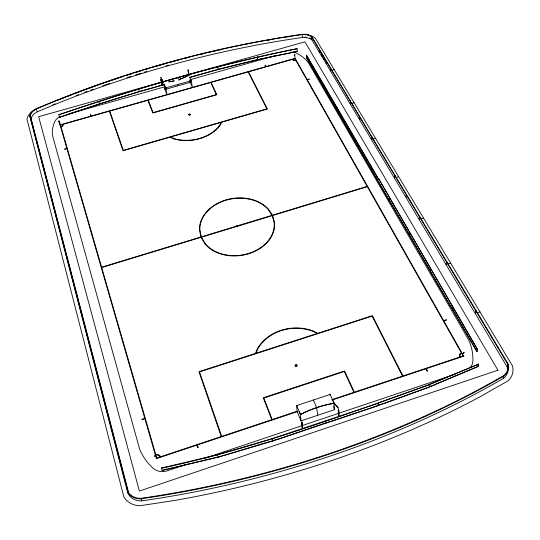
<?xml version="1.0" encoding="UTF-8"?>
<svg xmlns="http://www.w3.org/2000/svg" width="540" height="540" viewBox="0 0 540 540"><rect width="100%" height="100%" fill="white"/><g stroke="black" fill="none" stroke-linecap="round" stroke-linejoin="round"><path stroke-width="0.81" d="M353.464 137.133L353.464 135.803L353.464 138.463M317.743 415.267L316.656 407.653L313.308 399.796M371.567 139.806L371.628 136.856L371.993 136.748M378.871 178.916L378.662 179.564L378.871 178.916L477.394 349.124L476.955 351.594L306.558 57.854L306.43 55.195L378.439 178.794M476.739 351.662L477.178 349.198L378.682 178.97M378.236 405.54L378.23 402.995L429.408 384.494L478.406 364.21L477.954 366.653L429.253 387.072L378.236 405.54L272.68 441.038L218.066 457.205L162.115 470.428L161.352 468.052L217.492 454.788L272.302 438.588L378.331 403.198L378.236 405.54L331.108 421.389M394.511 178.247L394.652 175.311L395.03 175.196M419.296 219.773L419.533 216.871L419.924 216.749M383.36 403.684L429.253 387.072L429.408 384.494L478.406 364.21M446.155 264.776L446.499 261.913L446.904 261.785M463.779 356.225L307.22 79.731L309.406 79.103L307.078 79.475L295.117 58.361L266.159 66.548L265.424 65.165L265.039 65.273L265.775 66.663L91.152 116.073L90.666 114.581L90.261 114.696L90.747 116.188L60.075 124.868L66.838 148.298L64.584 149.249L66.919 148.581L144.774 418.325L141.838 419.283L141.973 419.742L144.909 418.784L156.404 458.622L196.898 445.122L197.762 447.808L198.302 447.633L197.431 444.947L297.493 411.595M475.349 313.7L475.821 310.898L476.246 310.763M477.954 366.653L478.278 364.027M163.505 82.289L160.738 77.389L163.451 82.222M188.885 74.986L184.255 77.531L188.912 75.06L188.055 69.728M503.192 378.54L503.746 376.103A16.416 13.311 15.8 0 0 506.885 372.823L507.438 371.858A16.416 13.311 15.8 0 0 508.518 365.452L508.309 364.291L311.492 36.355A11.651 7.486 -4.2 0 0 306.855 34.547L305.951 34.398A11.651 7.486 -4.2 0 0 302.211 34.31C210.809 47.432 121.176 72.562 36.227 108.749A12.17 7.965 -16 0 0 33.116 110.794L32.461 111.389A12.17 7.965 -16 0 0 29.943 115.331L29.774 116.046L127.676 492.453L129.303 495.592A16.889 15.005 -31.7 0 0 135.351 499.905L136.593 500.303A16.889 15.005 -31.7 0 0 141.858 500.87A656.019 399.127 -11.4 0 0 503.192 378.547A16.396 13.311 15.9 0 0 506.324 375.26L506.871 374.301A16.355 13.284 15.9 0 0 508.039 369.016M507.114 372.377A15.856 12.879 15.9 0 0 507.215 367.085L507.836 364.372L311.816 36.943A11.266 7.243 -4.2 0 0 306.727 34.763L305.856 34.621A11.266 7.243 -4.2 0 0 302.245 34.533C210.607 47.716 120.697 72.88 35.586 109.33L34.371 109.991A15.842 10.395 -16.1 0 0 31.428 112.057L30.578 112.826A15.842 10.395 -16.1 0 0 27.297 117.963L27 119.212L123.863 496.962L125.192 498.791A21.998 19.548 -31.8 0 0 133.103 504.455L134.71 504.981A21.998 19.548 -31.8 0 0 139.826 505.744L175.216 500.371A659.968 401.929 -11.4 0 0 480.35 396.61L507.904 380.923A21.357 17.341 15.9 0 0 510.786 377.575L511.495 376.319A21.357 17.341 15.9 0 0 512.879 367.956L512.507 365.931L315.32 38.212L314.213 37.409A15.134 9.754 -4.2 0 0 308.165 35.053L307.699 34.979M338.404 408.2L334.226 403.218L330.062 394.483L296.588 405.608L299.275 411.77M190.175 82.357L165.726 89.255M329.785 394.497L330.372 394.092L330.007 394.862M334.044 404.028A24.867 4.084 70.9 0 0 334.361 409.212L334.341 409.165M334.388 409.252L334.395 409.691L301.01 420.869L297.169 411.507L296.642 405.587M300.564 417.42L300.821 420.829L300.942 420.35A24.989 3.233 71.4 0 1 300.395 415.267M189.695 77.234L191.268 80.744L192.388 87.392L190.046 81.763A17.698 2.147 74.3 0 0 189.925 80.669M294.982 58.563L294.773 54.331L294.111 55.256L294.746 54.918M164.855 89.154L164.464 86.562M299.167 411.838L300.443 414.477C310.973 408.895 322.447 405.223 334.179 403.184L334.199 403.292C322.481 405.311 311.04 409.016 300.497 414.545L299.281 411.797M164.842 89.12L167.029 94.574L165.713 87.872M191.261 80.71L165.719 87.912L164.322 84.375M162.088 85.354L160.981 79.319L162.351 85.361M302.184 427.538C303.183 429.509 300.733 413.708 302.542 427.626M302.117 422.401L301.752 422.314M58.982 120.919C61.364 132.26 59.812 117.254 58.232 121.892L59.09 121.487M188.305 71.692L188.939 75.431M297.398 411.561L297.061 411.676L297.392 411.46M429.833 386.593L434.147 385.02M434.795 384.507L477.826 366.464M52.927 104.76L55.188 103.829M128.675 492.919L31.131 118.807A11.759 7.722 -16.1 0 1 33.709 114.332L34.337 113.758A11.759 7.722 -16.1 0 1 37.341 111.773C121.972 75.641 211.295 50.558 302.393 37.483A11.232 7.243 -4.2 0 1 305.991 37.571L306.862 37.706A11.232 7.243 -4.2 0 1 311.938 39.893L507.215 367.085M57.719 100.183L65.549 97.153M67.898 96.242L72.596 94.419M74.169 93.811L79.65 91.685M76.133 95.594L78.476 94.682M81.216 91.111L101.601 83.72M84.726 92.353L87.068 91.503M90.977 90.086L93.326 89.228M161.352 468.052L161.393 468.275C253.132 448.706 341.327 416.07 429.523 384.689M378.135 405.338L382.523 403.751M102.391 83.45L122.02 76.808M102.708 85.82L109.755 83.437M164.686 84.395L139.273 91.55L99.502 103.849L59.596 117.275L99.556 103.964L139.32 91.658L164.734 84.503M277.175 439.297L223.533 455.585M324.972 423.218L278.019 439.25M330.271 421.436L325.856 423.158L325.667 420.653M58.786 114.71C136.877 88.29 216.175 64.773 297.081 48.654L297.128 48.762C216.223 64.881 136.924 88.405 58.833 114.824L59.643 117.383M187.488 464.049L166.712 471.022A14.998 13.311 -26.1 0 1 153.002 468.16A64.841 57.301 -18.3 0 1 139.631 449.098L52.474 135.479A49.802 33.642 -13.9 0 1 54.655 121.831A11.144 7.412 -15.3 0 1 59.015 117.207M205.065 458.15L455.159 374.233M331.553 399.776L353.896 392.33L344.277 371.507L263.858 398.034L272.207 419.553L296.993 411.237L296.865 411.662L297.344 411.77M332.552 399.904L463.82 356.13M443.617 320.551L446.31 319.666L446.546 320.072L443.846 320.956M477.212 312.842L480.013 311.924M450.306 306.025L430.103 271.148L430.562 268.515M453.168 307.429L452.824 309.953M447.937 263.945L450.63 263.088M126.981 77.652L130.903 76.424M135.614 74.939L141.102 73.21M144.241 72.225L146.597 71.483M126.738 75.29L132.246 73.562M135.398 72.569L140.906 70.841M409.414 232.119L409.232 234.725M421.268 218.896L423.603 218.174M389.596 198.005L389.293 200.691L306.727 57.807L306.599 55.148M396.407 177.404L398.662 176.715M370.98 165.962L370.926 168.608M372.661 139.205L375.57 138.341M217.539 455.011L218.045 457.205L222.689 455.598M166.259 65.772L168.615 65.084M350.615 101.054L350.271 104.119M336.947 107.379L336.994 110.045M352.026 103.329L354.132 102.715M145.625 69.356L147.994 68.674M151.146 67.757L153.515 67.068M155.088 66.609L166.921 63.173M321.354 80.534L321.442 83.201M330.716 67.838L330.44 70.895M332.134 70.133L334.172 69.545M68.823 113.859L165.078 86.738M190.114 79.684L276.433 55.357M189.392 77.443L218.18 69.336L257.567 59.582L297.277 51.422L257.614 59.69L218.234 69.444L189.439 77.551M170.08 62.316L172.456 61.681M174.035 61.256L178.781 59.994M184.316 58.516L189.068 57.247M199.375 54.716L204.134 53.555M208.103 52.583L210.485 52.002M296.959 405.851L296.278 405.425L296.831 405.452M166.874 469.071L162.115 470.428M217.188 457.178L167.711 469.105M214.454 51.091L217.64 50.389M219.233 50.031L220.826 49.68M244.748 44.624L246.348 44.307M267.975 40.264L269.582 39.98M271.181 39.697L272.788 39.413M284.101 37.523L285.728 37.273M287.354 37.024L288.988 36.767M338.371 408.2L334.152 403.265L332.91 400.586M127.676 492.453L128.439 493.493A16.916 15.005 -31.5 0 0 134.521 497.813L135.756 498.218A16.956 15.039 -31.5 0 0 141.041 498.778A657.842 399.155 -11.4 0 0 503.746 376.11M319.133 51.037L319.997 52.481M321.287 54.648L322.582 56.808M323.447 58.253L324.31 59.697M325.6 61.864L326.464 63.302M359.147 118.01L359.998 119.441M405.594 195.757L406.451 197.188M306.43 55.195L378.662 179.564M389.907 201.359L397.082 213.746M397.926 215.204L429.941 270.459M450.893 306.625L476.955 351.594M426.283 368.665L427.579 371.108L427.079 371.277L425.776 368.827M217.816 66.71L218.234 69.444M98.806 101.27L99.556 103.964M211.093 82.391L216.803 94.75L152.806 112.988L147.879 100.278L109.769 111.064L123.296 150.37L266.902 108.864L248.144 71.901L148.237 100.177L153.077 112.644L216.344 94.615L210.742 82.492M138.686 88.958L139.32 91.658M257.31 56.943L257.614 59.69L257.357 57.051M178.524 77.882L178.997 80.494M141.041 498.778L141.858 500.87M272.383 438.797L272.673 441.045M37.341 111.773L36.376 108.945A11.799 7.722 -16 0 0 33.365 110.93L32.738 111.503A11.799 7.722 -16 0 0 30.139 115.985L31.131 118.807M29.774 116.046L30.449 117.963M178.544 84.301L178.484 84.308M30.139 115.985L128.142 492.21A16.402 14.553 -31.5 0 0 134.744 497.36L135.945 497.752A16.402 14.553 -31.5 0 0 141.048 498.292A657.403 398.858 -11.4 0 0 503.408 375.766A15.916 12.906 15.8 0 0 506.446 372.587L506.972 371.655A15.916 12.906 15.8 0 0 507.836 364.372M30.672 118.604L60.251 232.234M60.467 233.05L112.151 431.582M112.988 434.815L122.236 470.333M122.654 471.947L126.022 484.866M126.441 486.479L128.54 494.552M160.785 79.394L161.973 85.354M161.278 79.4L162.466 85.361M177.579 85.82L177.451 85.32M188.197 71.672L188.831 75.418M188.015 69.748L188.879 75.074M334.307 409.226L333.97 406.249M190.04 82.013L189.878 80.683M301.597 422.28L302.029 427.505M302.265 422.435L302.697 427.66M297.081 48.654L297.277 51.422M302.245 34.533L302.393 37.483M311.816 36.943L311.938 39.893M338.924 410.096L339.046 415.402M338.236 410.056L338.364 415.355M305.161 36.977A11.617 7.486 -4.2 0 1 306.072 37.071M309.488 37.935A11.617 7.486 -4.2 0 1 310.25 38.259M310.959 38.623A11.617 7.486 -4.2 0 1 311.621 39.035M304.601 34.682A15.134 9.754 -4.2 0 1 305.809 34.742M291.897 52.002A10.712 7.007 -4.8 0 1 297.007 53.399A48.431 32.292 -5.9 0 1 308.421 62.748L468.761 340.079A63.821 53.231 8.9 0 1 472.905 361.152A14.648 12.015 13.2 0 1 469.982 367.828M163.836 83.767A17.759 1.694 74 0 1 164.801 88.891M296.75 365.465C295.61 367.355 295.265 363.805 296.75 365.465M464.049 352.256L463.307 353.545L464.083 352.276M189.972 114.48L189.02 114.575L189.972 114.48M191.072 80.757L191.464 80.413L191.072 80.757M166.793 94.52L167.265 94.622L166.853 94.46M257.324 348.8L255.474 353.417L198.943 371.689L221.231 436.543L160.468 456.793A4.057 3.591 -26.9 0 0 155.797 454.694L101.702 267.536L201.042 237.296L204.957 243.891A37.76 28.829 -8.1 0 0 248.528 253.82A37.76 28.829 -8.1 0 0 274.556 222.629L272.626 215.514L367.349 186.685L461.464 352.978A3.956 3.233 13.3 0 0 459.729 357.055L402.995 375.968L372.357 315.65L317.682 333.322L312.896 330.872A42.599 36.558 -3.3 0 0 257.324 348.8M257.742 348.962L256.034 353.241L317.135 333.497L312.707 331.229A42.127 36.153 -3.3 0 0 257.742 348.962M301.037 420.417L301.037 420.417M192.645 87.386L192.132 87.406L192.645 87.386M221.272 122.33L219.78 125.24A33.561 23.011 -9.6 0 1 173.806 138.55L170.397 137.032L221.272 122.33M221.724 122.195L220.118 125.341A33.946 23.274 -9.6 0 1 173.617 138.8L169.938 137.167L123.012 150.734L109.411 111.166L63.315 124.214A3.017 2.012 -15.6 0 1 61.047 126.873L101.615 267.219L200.927 236.993L199.456 229.763A37.76 28.829 -8.1 0 1 225.666 200.003A37.76 28.829 -8.1 0 1 268.232 208.913L272.484 215.217L367.187 186.401L295.853 60.359A2.896 1.897 -4.5 0 1 292.268 59.413L248.488 71.806L267.381 109.006L221.724 122.195M166.016 88.061L165.422 87.757L166.016 88.061M155.317 454.997L154.44 456.374L155.473 455.456L155.351 455.018M237.303 226.24L236.601 226.166L237.303 226.24M338.621 415.226L338.789 415.523L338.621 415.226M338.634 415.78L338.796 416.077L338.634 415.78M338.499 409.928L338.668 410.225L338.499 409.928M302.36 427.964L302.454 428.288L302.36 427.964M184.234 77.463L179.314 79.488L184.241 77.497M497.948 370.204L139.388 491.063L38.664 116.694L304.958 41.85L497.948 370.204M159.968 456.962L156.762 458.028L155.925 455.139A3.537 3.125 -26.9 0 1 159.968 456.962M271.742 419.708L221.704 436.381L199.523 371.918L372.107 316.143L402.543 376.117L354.348 392.175L344.547 370.973L263.243 397.784L271.742 419.708M463.131 355.921L460.188 356.906A3.442 2.815 13.3 0 1 461.687 353.369L463.131 355.921M236.216 226.253L201.332 236.871L199.881 229.723A37.334 28.505 -8.1 0 1 225.794 200.286A37.334 28.505 -8.1 0 1 267.881 209.101L272.093 215.339L237.458 225.74A0.763 0.581 -8.1 0 0 236.21 226.118L236.216 226.253M236.345 226.557L201.447 237.175L205.315 243.689A37.334 28.505 -8.1 0 0 248.4 253.503A37.334 28.505 -8.1 0 0 274.131 222.669L272.228 215.636L237.688 226.28A0.763 0.581 -8.1 0 1 236.439 226.665L236.345 226.557M62.937 124.322L60.507 125.01L60.98 126.623A2.626 1.748 -15.6 0 0 62.937 124.322M294.901 58.671L292.619 59.312A2.525 1.654 -4.5 0 0 295.724 60.129L294.901 58.671M174.157 80.865L168.865 81.857L174.157 80.865M164.896 89.249L164.896 89.249M334.3 409.293L334.537 409.543L334.3 409.293M189.068 115.101A0.891 0.608 -9.6 0 0 190.384 114.439A0.891 0.608 -9.6 0 0 189.041 114.041A0.891 0.608 -9.6 0 0 189.068 115.101M295.427 366.269A1.127 0.965 -3.2 0 0 297.257 365.668A1.127 0.965 -3.2 0 0 295.765 364.615A1.127 0.965 -3.2 0 0 295.427 366.269"/></g></svg>
